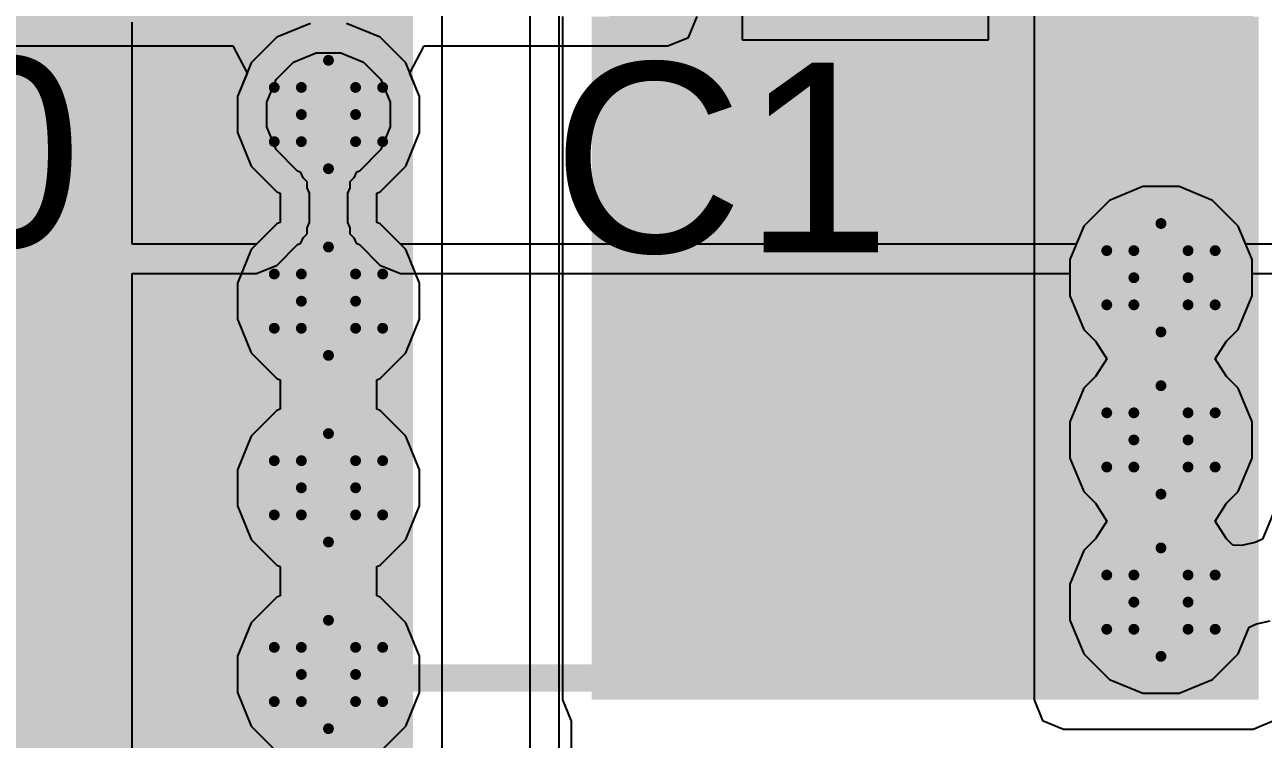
# Model space of a CAD drawing. Header units: inches. Extents: x -0.2 to 15.8, y 0 to 3.5.
# Drawn here: x 0.3624 to 0.5909, y 1.4667 to 1.5985 of the extents above; entities that cross this region are included whole.
import ezdxf

# ---------------------------------------------------------------- set-up
doc = ezdxf.new("R2010")
doc.units = ezdxf.units.IN
doc.header["$MEASUREMENT"] = 0
for name, color, linetype in [('Bottom Layer', 5, 'Continuous'), ('Bottom Overlay', 54, 'Continuous'), ('Bottom Paste', 16, 'Continuous'), ('Bottom Solder', 6, 'Continuous'), ('Drill Drawing', 1, 'Continuous'), ('Signal_1', 16, 'Continuous'), ('Signal_2', 76, 'Continuous'), ('Top Layer', 1, 'Continuous'), ('Top Overlay', 2, 'Continuous'), ('Top Paste', 8, 'Continuous'), ('Top Solder', 216, 'Continuous'), ('Via Holes', 16, 'Continuous')]:
    doc.layers.add(name, color=color, linetype=linetype)
doc.styles.add('Arial', font='', dxfattribs={"height": 0.2})
doc.styles.get('Arial').set_extended_font_data('Arial')

msp = doc.modelspace()

# ---------------------------------------------------------------- hatches: boundary and pattern name
at = {"layer": 'Bottom Layer'}
for points in [[(0.283, 1.328), (0.434, 1.328), (0.434, 1.606), (0.283, 1.606)], [(0.467, 1.474), (0.59, 1.474), (0.59, 1.6), (0.467, 1.6)], [(0.29307, 1.50376), (0.29307, 1.59824), (0.40331, 1.59824), (0.40331, 1.50376)], [(0.47417, 1.50376), (0.47417, 1.59824), (0.58441, 1.59824), (0.58441, 1.50376)]]:
    msp.add_hatch(color=5, dxfattribs=at).paths.add_polyline_path(points)
h = msp.add_hatch(color=5, dxfattribs=at)
edge = h.paths.add_edge_path()
edge.add_arc((0.41842, 1.58194), 0.01181, 0, 360)
h = msp.add_hatch(color=5, dxfattribs=at)
edge = h.paths.add_edge_path()
edge.add_arc((0.572, 1.55184), 0.01181, 0, 360)
h = msp.add_hatch(color=5, dxfattribs=at)
edge = h.paths.add_edge_path()
edge.add_arc((0.41842, 1.54751), 0.01181, 0, 360)
h = msp.add_hatch(color=5, dxfattribs=at)
edge = h.paths.add_edge_path()
edge.add_arc((0.572, 1.52192), 0.01181, 0, 360)
h = msp.add_hatch(color=5, dxfattribs=at)
edge = h.paths.add_edge_path()
edge.add_arc((0.41842, 1.51309), 0.01181, 0, 360)
h = msp.add_hatch(color=5, dxfattribs=at)
edge = h.paths.add_edge_path()
edge.add_arc((0.572, 1.492), 0.01181, 0, 360)
h = msp.add_hatch(color=5, dxfattribs=at)
edge = h.paths.add_edge_path()
edge.add_arc((0.41842, 1.47866), 0.01181, 0, 360)
at = {"layer": 'Bottom Paste'}
for points in [[(0.29307, 1.50376), (0.29307, 1.59824), (0.40331, 1.59824), (0.40331, 1.50376)], [(0.47417, 1.50376), (0.47417, 1.59824), (0.58441, 1.59824), (0.58441, 1.50376)]]:
    msp.add_hatch(color=16, dxfattribs=at).paths.add_polyline_path(points)
at = {"layer": 'Bottom Solder'}
for points in [[(0.28907, 1.49976), (0.28907, 1.60224), (0.40731, 1.60224), (0.40731, 1.49976)], [(0.47017, 1.49976), (0.47017, 1.60224), (0.58841, 1.60224), (0.58841, 1.49976)]]:
    msp.add_hatch(color=6, dxfattribs=at).paths.add_polyline_path(points)
at = {"layer": 'Signal_1'}
h = msp.add_hatch(color=16, dxfattribs=at)
edge = h.paths.add_edge_path()
edge.add_arc((0.41842, 1.58194), 0.01181, 0, 360)
h = msp.add_hatch(color=16, dxfattribs=at)
edge = h.paths.add_edge_path()
edge.add_arc((0.572, 1.55184), 0.01181, 0, 360)
h = msp.add_hatch(color=16, dxfattribs=at)
edge = h.paths.add_edge_path()
edge.add_arc((0.41842, 1.54751), 0.01181, 0, 360)
h = msp.add_hatch(color=16, dxfattribs=at)
edge = h.paths.add_edge_path()
edge.add_arc((0.572, 1.52192), 0.01181, 0, 360)
h = msp.add_hatch(color=16, dxfattribs=at)
edge = h.paths.add_edge_path()
edge.add_arc((0.41842, 1.51309), 0.01181, 0, 360)
h = msp.add_hatch(color=16, dxfattribs=at)
edge = h.paths.add_edge_path()
edge.add_arc((0.572, 1.492), 0.01181, 0, 360)
h = msp.add_hatch(color=16, dxfattribs=at)
edge = h.paths.add_edge_path()
edge.add_arc((0.41842, 1.47866), 0.01181, 0, 360)
at = {"layer": 'Signal_2'}
h = msp.add_hatch(color=76, dxfattribs=at)
edge = h.paths.add_edge_path()
edge.add_arc((0.41842, 1.58194), 0.01181, 0, 360)
h = msp.add_hatch(color=76, dxfattribs=at)
edge = h.paths.add_edge_path()
edge.add_arc((0.572, 1.55184), 0.01181, 0, 360)
h = msp.add_hatch(color=76, dxfattribs=at)
edge = h.paths.add_edge_path()
edge.add_arc((0.41842, 1.54751), 0.01181, 0, 360)
h = msp.add_hatch(color=76, dxfattribs=at)
edge = h.paths.add_edge_path()
edge.add_arc((0.572, 1.52192), 0.01181, 0, 360)
h = msp.add_hatch(color=76, dxfattribs=at)
edge = h.paths.add_edge_path()
edge.add_arc((0.41842, 1.51309), 0.01181, 0, 360)
h = msp.add_hatch(color=76, dxfattribs=at)
edge = h.paths.add_edge_path()
edge.add_arc((0.572, 1.492), 0.01181, 0, 360)
h = msp.add_hatch(color=76, dxfattribs=at)
edge = h.paths.add_edge_path()
edge.add_arc((0.41842, 1.47866), 0.01181, 0, 360)
at = {"layer": 'Top Layer'}
for points in [[(0.554, 1.474), (0.589, 1.474), (0.589, 1.687), (0.554, 1.687)], [(0.5275, 1.56058), (0.5275, 1.58558), (0.5455, 1.58558), (0.5455, 1.56058)], [(0.5645, 1.56058), (0.5645, 1.58558), (0.5825, 1.58558), (0.5825, 1.56058)]]:
    msp.add_hatch(color=1, dxfattribs=at).paths.add_polyline_path(points)
h = msp.add_hatch(color=1, dxfattribs=at)
edge = h.paths.add_edge_path()
edge.add_arc((0.41842, 1.58194), 0.01181, 0, 360)
h = msp.add_hatch(color=1, dxfattribs=at)
edge = h.paths.add_edge_path()
edge.add_arc((0.572, 1.55184), 0.01181, 0, 360)
h = msp.add_hatch(color=1, dxfattribs=at)
edge = h.paths.add_edge_path()
edge.add_arc((0.41842, 1.54751), 0.01181, 0, 360)
h = msp.add_hatch(color=1, dxfattribs=at)
edge = h.paths.add_edge_path()
edge.add_arc((0.572, 1.52192), 0.01181, 0, 360)
h = msp.add_hatch(color=1, dxfattribs=at)
edge = h.paths.add_edge_path()
edge.add_arc((0.41842, 1.51309), 0.01181, 0, 360)
h = msp.add_hatch(color=1, dxfattribs=at)
edge = h.paths.add_edge_path()
edge.add_arc((0.572, 1.492), 0.01181, 0, 360)
h = msp.add_hatch(color=1, dxfattribs=at)
edge = h.paths.add_edge_path()
edge.add_arc((0.41842, 1.47866), 0.01181, 0, 360)
at = {"layer": 'Top Paste'}
for points in [[(0.5275, 1.56058), (0.5275, 1.58558), (0.5455, 1.58558), (0.5455, 1.56058)], [(0.5645, 1.56058), (0.5645, 1.58558), (0.5825, 1.58558), (0.5825, 1.56058)]]:
    msp.add_hatch(color=8, dxfattribs=at).paths.add_polyline_path(points)
at = {"layer": 'Top Solder'}
for points in [[(0.52514, 1.55822), (0.52514, 1.58794), (0.54786, 1.58794), (0.54786, 1.55822)], [(0.56214, 1.55822), (0.56214, 1.58794), (0.58486, 1.58794), (0.58486, 1.55822)]]:
    msp.add_hatch(color=216, dxfattribs=at).paths.add_polyline_path(points)
at = {"layer": 'Via Holes'}
h = msp.add_hatch(color=7, dxfattribs=at)
edge = h.paths.add_edge_path()
edge.add_arc((0.41842, 1.58194), 0.00591, 0, 360)
h = msp.add_hatch(color=7, dxfattribs=at)
edge = h.paths.add_edge_path()
edge.add_arc((0.572, 1.55184), 0.00591, 0, 360)
h = msp.add_hatch(color=7, dxfattribs=at)
edge = h.paths.add_edge_path()
edge.add_arc((0.41842, 1.54751), 0.00591, 0, 360)
h = msp.add_hatch(color=7, dxfattribs=at)
edge = h.paths.add_edge_path()
edge.add_arc((0.572, 1.52192), 0.00591, 0, 360)
h = msp.add_hatch(color=7, dxfattribs=at)
edge = h.paths.add_edge_path()
edge.add_arc((0.41842, 1.51309), 0.00591, 0, 360)
h = msp.add_hatch(color=7, dxfattribs=at)
edge = h.paths.add_edge_path()
edge.add_arc((0.572, 1.492), 0.00591, 0, 360)
h = msp.add_hatch(color=7, dxfattribs=at)
edge = h.paths.add_edge_path()
edge.add_arc((0.41842, 1.47866), 0.00591, 0, 360)

# ---------------------------------------------------------------- linework, layer by layer
at = {"layer": 'Bottom Layer'}
for p, q in [((0.43941, 1.328), (0.43941, 1.606)), ((0.46159, 1.6), (0.46159, 1.474)), ((0.46159, 1.474), (0.46315, 1.47023)), ((0.46315, 1.47023), (0.46317, 1.47017)), ((0.46317, 1.47017), (0.46317, 1.46483))]:
    msp.add_line(p, q, dxfattribs=at)
at = {"layer": 'Bottom Overlay'}
for points in [[(0.52574, 1.478, 0.005, 0.005, 0), (0.52574, 1.496, 0.005, 0.005, 0)], [(0.33674, 1.478, 0.005, 0.005, 0), (0.52574, 1.478, 0.005, 0.005, 0)]]:
    msp.add_lwpolyline(points, format="xyseb", dxfattribs=at)
for points in [[(0.52449, 1.496, 0.0025, 0.0025, 1), (0.52699, 1.496, 0.0025, 0.0025, 1)], [(0.52449, 1.478, 0.0025, 0.0025, 1), (0.52699, 1.478, 0.0025, 0.0025, 1)], [(0.52449, 1.478, 0.0025, 0.0025, 1), (0.52699, 1.478, 0.0025, 0.0025, 1)]]:
    msp.add_lwpolyline(points, format="xyseb", close=True, dxfattribs=at)
at = {"layer": 'Drill Drawing'}
for points in [[(0.41342, 1.58694, 0.002, 0.002, 0), (0.41842, 1.59194, 0.002, 0.002, 0)], [(0.41842, 1.59194, 0.002, 0.002, 0), (0.42342, 1.58694, 0.002, 0.002, 0)], [(0.40842, 1.58694, 0.002, 0.002, 0), (0.41342, 1.58194, 0.002, 0.002, 0)], [(0.40842, 1.58694, 0.002, 0.002, 0), (0.41342, 1.58694, 0.002, 0.002, 0)], [(0.42342, 1.58694, 0.002, 0.002, 0), (0.42842, 1.58694, 0.002, 0.002, 0)], [(0.42342, 1.58194, 0.002, 0.002, 0), (0.42842, 1.58694, 0.002, 0.002, 0)], [(0.40842, 1.57694, 0.002, 0.002, 0), (0.41342, 1.58194, 0.002, 0.002, 0)], [(0.42342, 1.58194, 0.002, 0.002, 0), (0.42842, 1.57694, 0.002, 0.002, 0)], [(0.40842, 1.57694, 0.002, 0.002, 0), (0.41342, 1.57694, 0.002, 0.002, 0)], [(0.41342, 1.57694, 0.002, 0.002, 0), (0.41842, 1.57194, 0.002, 0.002, 0)], [(0.41842, 1.57194, 0.002, 0.002, 0), (0.42342, 1.57694, 0.002, 0.002, 0)], [(0.42342, 1.57694, 0.002, 0.002, 0), (0.42842, 1.57694, 0.002, 0.002, 0)], [(0.567, 1.55684, 0.002, 0.002, 0), (0.572, 1.56184, 0.002, 0.002, 0)], [(0.572, 1.56184, 0.002, 0.002, 0), (0.577, 1.55684, 0.002, 0.002, 0)], [(0.41342, 1.55252, 0.002, 0.002, 0), (0.41842, 1.55751, 0.002, 0.002, 0)], [(0.41842, 1.55751, 0.002, 0.002, 0), (0.42342, 1.55252, 0.002, 0.002, 0)], [(0.562, 1.55684, 0.002, 0.002, 0), (0.567, 1.55184, 0.002, 0.002, 0)], [(0.562, 1.55684, 0.002, 0.002, 0), (0.567, 1.55684, 0.002, 0.002, 0)], [(0.577, 1.55684, 0.002, 0.002, 0), (0.582, 1.55684, 0.002, 0.002, 0)], [(0.577, 1.55184, 0.002, 0.002, 0), (0.582, 1.55684, 0.002, 0.002, 0)], [(0.40842, 1.55252, 0.002, 0.002, 0), (0.41342, 1.54751, 0.002, 0.002, 0)], [(0.40842, 1.55252, 0.002, 0.002, 0), (0.41342, 1.55252, 0.002, 0.002, 0)], [(0.42342, 1.55252, 0.002, 0.002, 0), (0.42842, 1.55252, 0.002, 0.002, 0)], [(0.42342, 1.54751, 0.002, 0.002, 0), (0.42842, 1.55252, 0.002, 0.002, 0)], [(0.562, 1.54684, 0.002, 0.002, 0), (0.567, 1.55184, 0.002, 0.002, 0)], [(0.577, 1.55184, 0.002, 0.002, 0), (0.582, 1.54684, 0.002, 0.002, 0)], [(0.40842, 1.54252, 0.002, 0.002, 0), (0.41342, 1.54751, 0.002, 0.002, 0)], [(0.42342, 1.54751, 0.002, 0.002, 0), (0.42842, 1.54252, 0.002, 0.002, 0)], [(0.562, 1.54684, 0.002, 0.002, 0), (0.567, 1.54684, 0.002, 0.002, 0)], [(0.567, 1.54684, 0.002, 0.002, 0), (0.572, 1.54184, 0.002, 0.002, 0)], [(0.572, 1.54184, 0.002, 0.002, 0), (0.577, 1.54684, 0.002, 0.002, 0)], [(0.577, 1.54684, 0.002, 0.002, 0), (0.582, 1.54684, 0.002, 0.002, 0)], [(0.40842, 1.54252, 0.002, 0.002, 0), (0.41342, 1.54252, 0.002, 0.002, 0)], [(0.41342, 1.54252, 0.002, 0.002, 0), (0.41842, 1.53751, 0.002, 0.002, 0)], [(0.41842, 1.53751, 0.002, 0.002, 0), (0.42342, 1.54252, 0.002, 0.002, 0)], [(0.42342, 1.54252, 0.002, 0.002, 0), (0.42842, 1.54252, 0.002, 0.002, 0)], [(0.567, 1.52692, 0.002, 0.002, 0), (0.572, 1.53192, 0.002, 0.002, 0)], [(0.572, 1.53192, 0.002, 0.002, 0), (0.577, 1.52692, 0.002, 0.002, 0)], [(0.562, 1.52692, 0.002, 0.002, 0), (0.567, 1.52192, 0.002, 0.002, 0)], [(0.562, 1.52692, 0.002, 0.002, 0), (0.567, 1.52692, 0.002, 0.002, 0)], [(0.577, 1.52692, 0.002, 0.002, 0), (0.582, 1.52692, 0.002, 0.002, 0)], [(0.577, 1.52192, 0.002, 0.002, 0), (0.582, 1.52692, 0.002, 0.002, 0)], [(0.41342, 1.51809, 0.002, 0.002, 0), (0.41842, 1.52309, 0.002, 0.002, 0)], [(0.41842, 1.52309, 0.002, 0.002, 0), (0.42342, 1.51809, 0.002, 0.002, 0)], [(0.562, 1.51692, 0.002, 0.002, 0), (0.567, 1.52192, 0.002, 0.002, 0)], [(0.577, 1.52192, 0.002, 0.002, 0), (0.582, 1.51692, 0.002, 0.002, 0)], [(0.40842, 1.51809, 0.002, 0.002, 0), (0.41342, 1.51309, 0.002, 0.002, 0)], [(0.40842, 1.51809, 0.002, 0.002, 0), (0.41342, 1.51809, 0.002, 0.002, 0)], [(0.42342, 1.51809, 0.002, 0.002, 0), (0.42842, 1.51809, 0.002, 0.002, 0)], [(0.42342, 1.51309, 0.002, 0.002, 0), (0.42842, 1.51809, 0.002, 0.002, 0)], [(0.562, 1.51692, 0.002, 0.002, 0), (0.567, 1.51692, 0.002, 0.002, 0)], [(0.567, 1.51692, 0.002, 0.002, 0), (0.572, 1.51192, 0.002, 0.002, 0)], [(0.572, 1.51192, 0.002, 0.002, 0), (0.577, 1.51692, 0.002, 0.002, 0)], [(0.577, 1.51692, 0.002, 0.002, 0), (0.582, 1.51692, 0.002, 0.002, 0)], [(0.40842, 1.50809, 0.002, 0.002, 0), (0.41342, 1.51309, 0.002, 0.002, 0)], [(0.42342, 1.51309, 0.002, 0.002, 0), (0.42842, 1.50809, 0.002, 0.002, 0)], [(0.40842, 1.50809, 0.002, 0.002, 0), (0.41342, 1.50809, 0.002, 0.002, 0)], [(0.41342, 1.50809, 0.002, 0.002, 0), (0.41842, 1.50309, 0.002, 0.002, 0)], [(0.41842, 1.50309, 0.002, 0.002, 0), (0.42342, 1.50809, 0.002, 0.002, 0)], [(0.42342, 1.50809, 0.002, 0.002, 0), (0.42842, 1.50809, 0.002, 0.002, 0)], [(0.567, 1.497, 0.002, 0.002, 0), (0.572, 1.502, 0.002, 0.002, 0)], [(0.572, 1.502, 0.002, 0.002, 0), (0.577, 1.497, 0.002, 0.002, 0)], [(0.562, 1.497, 0.002, 0.002, 0), (0.567, 1.492, 0.002, 0.002, 0)], [(0.562, 1.497, 0.002, 0.002, 0), (0.567, 1.497, 0.002, 0.002, 0)], [(0.577, 1.497, 0.002, 0.002, 0), (0.582, 1.497, 0.002, 0.002, 0)], [(0.577, 1.492, 0.002, 0.002, 0), (0.582, 1.497, 0.002, 0.002, 0)], [(0.562, 1.487, 0.002, 0.002, 0), (0.567, 1.492, 0.002, 0.002, 0)], [(0.577, 1.492, 0.002, 0.002, 0), (0.582, 1.487, 0.002, 0.002, 0)], [(0.41342, 1.48366, 0.002, 0.002, 0), (0.41842, 1.48866, 0.002, 0.002, 0)], [(0.41842, 1.48866, 0.002, 0.002, 0), (0.42342, 1.48366, 0.002, 0.002, 0)], [(0.562, 1.487, 0.002, 0.002, 0), (0.567, 1.487, 0.002, 0.002, 0)], [(0.567, 1.487, 0.002, 0.002, 0), (0.572, 1.482, 0.002, 0.002, 0)], [(0.572, 1.482, 0.002, 0.002, 0), (0.577, 1.487, 0.002, 0.002, 0)], [(0.577, 1.487, 0.002, 0.002, 0), (0.582, 1.487, 0.002, 0.002, 0)], [(0.40842, 1.48366, 0.002, 0.002, 0), (0.41342, 1.47866, 0.002, 0.002, 0)], [(0.40842, 1.48366, 0.002, 0.002, 0), (0.41342, 1.48366, 0.002, 0.002, 0)], [(0.42342, 1.48366, 0.002, 0.002, 0), (0.42842, 1.48366, 0.002, 0.002, 0)], [(0.42342, 1.47866, 0.002, 0.002, 0), (0.42842, 1.48366, 0.002, 0.002, 0)], [(0.40842, 1.47366, 0.002, 0.002, 0), (0.41342, 1.47866, 0.002, 0.002, 0)], [(0.42342, 1.47866, 0.002, 0.002, 0), (0.42842, 1.47366, 0.002, 0.002, 0)], [(0.40842, 1.47366, 0.002, 0.002, 0), (0.41342, 1.47366, 0.002, 0.002, 0)], [(0.41342, 1.47366, 0.002, 0.002, 0), (0.41842, 1.46866, 0.002, 0.002, 0)], [(0.41842, 1.46866, 0.002, 0.002, 0), (0.42342, 1.47366, 0.002, 0.002, 0)], [(0.42342, 1.47366, 0.002, 0.002, 0), (0.42842, 1.47366, 0.002, 0.002, 0)]]:
    msp.add_lwpolyline(points, format="xyseb", dxfattribs=at)
for points in [[(0.41792, 1.59194, 0.001, 0.001, 1), (0.41892, 1.59194, 0.001, 0.001, 1)], [(0.41792, 1.59194, 0.001, 0.001, 1), (0.41892, 1.59194, 0.001, 0.001, 1)], [(0.40792, 1.58694, 0.001, 0.001, 1), (0.40892, 1.58694, 0.001, 0.001, 1)], [(0.40792, 1.58694, 0.001, 0.001, 1), (0.40892, 1.58694, 0.001, 0.001, 1)], [(0.41292, 1.58694, 0.001, 0.001, 1), (0.41392, 1.58694, 0.001, 0.001, 1)], [(0.41292, 1.58694, 0.001, 0.001, 1), (0.41392, 1.58694, 0.001, 0.001, 1)], [(0.42292, 1.58694, 0.001, 0.001, 1), (0.42392, 1.58694, 0.001, 0.001, 1)], [(0.42292, 1.58694, 0.001, 0.001, 1), (0.42392, 1.58694, 0.001, 0.001, 1)], [(0.42792, 1.58694, 0.001, 0.001, 1), (0.42892, 1.58694, 0.001, 0.001, 1)], [(0.42792, 1.58694, 0.001, 0.001, 1), (0.42892, 1.58694, 0.001, 0.001, 1)], [(0.41292, 1.58194, 0.001, 0.001, 1), (0.41392, 1.58194, 0.001, 0.001, 1)], [(0.41292, 1.58194, 0.001, 0.001, 1), (0.41392, 1.58194, 0.001, 0.001, 1)], [(0.42292, 1.58194, 0.001, 0.001, 1), (0.42392, 1.58194, 0.001, 0.001, 1)], [(0.42292, 1.58194, 0.001, 0.001, 1), (0.42392, 1.58194, 0.001, 0.001, 1)], [(0.40792, 1.57694, 0.001, 0.001, 1), (0.40892, 1.57694, 0.001, 0.001, 1)], [(0.40792, 1.57694, 0.001, 0.001, 1), (0.40892, 1.57694, 0.001, 0.001, 1)], [(0.41292, 1.57694, 0.001, 0.001, 1), (0.41392, 1.57694, 0.001, 0.001, 1)], [(0.41292, 1.57694, 0.001, 0.001, 1), (0.41392, 1.57694, 0.001, 0.001, 1)], [(0.42292, 1.57694, 0.001, 0.001, 1), (0.42392, 1.57694, 0.001, 0.001, 1)], [(0.42292, 1.57694, 0.001, 0.001, 1), (0.42392, 1.57694, 0.001, 0.001, 1)], [(0.42792, 1.57694, 0.001, 0.001, 1), (0.42892, 1.57694, 0.001, 0.001, 1)], [(0.42792, 1.57694, 0.001, 0.001, 1), (0.42892, 1.57694, 0.001, 0.001, 1)], [(0.41792, 1.57194, 0.001, 0.001, 1), (0.41892, 1.57194, 0.001, 0.001, 1)], [(0.41792, 1.57194, 0.001, 0.001, 1), (0.41892, 1.57194, 0.001, 0.001, 1)], [(0.5715, 1.56184, 0.001, 0.001, 1), (0.5725, 1.56184, 0.001, 0.001, 1)], [(0.5715, 1.56184, 0.001, 0.001, 1), (0.5725, 1.56184, 0.001, 0.001, 1)], [(0.41792, 1.55751, 0.001, 0.001, 1), (0.41892, 1.55751, 0.001, 0.001, 1)], [(0.41792, 1.55751, 0.001, 0.001, 1), (0.41892, 1.55751, 0.001, 0.001, 1)], [(0.5615, 1.55684, 0.001, 0.001, 1), (0.5625, 1.55684, 0.001, 0.001, 1)], [(0.5615, 1.55684, 0.001, 0.001, 1), (0.5625, 1.55684, 0.001, 0.001, 1)], [(0.5665, 1.55684, 0.001, 0.001, 1), (0.5675, 1.55684, 0.001, 0.001, 1)], [(0.5665, 1.55684, 0.001, 0.001, 1), (0.5675, 1.55684, 0.001, 0.001, 1)], [(0.5765, 1.55684, 0.001, 0.001, 1), (0.5775, 1.55684, 0.001, 0.001, 1)], [(0.5765, 1.55684, 0.001, 0.001, 1), (0.5775, 1.55684, 0.001, 0.001, 1)], [(0.5815, 1.55684, 0.001, 0.001, 1), (0.5825, 1.55684, 0.001, 0.001, 1)], [(0.5815, 1.55684, 0.001, 0.001, 1), (0.5825, 1.55684, 0.001, 0.001, 1)], [(0.40792, 1.55252, 0.001, 0.001, 1), (0.40892, 1.55252, 0.001, 0.001, 1)], [(0.40792, 1.55252, 0.001, 0.001, 1), (0.40892, 1.55252, 0.001, 0.001, 1)], [(0.41292, 1.55252, 0.001, 0.001, 1), (0.41392, 1.55252, 0.001, 0.001, 1)], [(0.41292, 1.55252, 0.001, 0.001, 1), (0.41392, 1.55252, 0.001, 0.001, 1)], [(0.42292, 1.55252, 0.001, 0.001, 1), (0.42392, 1.55252, 0.001, 0.001, 1)], [(0.42292, 1.55252, 0.001, 0.001, 1), (0.42392, 1.55252, 0.001, 0.001, 1)], [(0.42792, 1.55252, 0.001, 0.001, 1), (0.42892, 1.55252, 0.001, 0.001, 1)], [(0.42792, 1.55252, 0.001, 0.001, 1), (0.42892, 1.55252, 0.001, 0.001, 1)], [(0.5665, 1.55184, 0.001, 0.001, 1), (0.5675, 1.55184, 0.001, 0.001, 1)], [(0.5665, 1.55184, 0.001, 0.001, 1), (0.5675, 1.55184, 0.001, 0.001, 1)], [(0.5765, 1.55184, 0.001, 0.001, 1), (0.5775, 1.55184, 0.001, 0.001, 1)], [(0.5765, 1.55184, 0.001, 0.001, 1), (0.5775, 1.55184, 0.001, 0.001, 1)], [(0.41292, 1.54751, 0.001, 0.001, 1), (0.41392, 1.54751, 0.001, 0.001, 1)], [(0.41292, 1.54751, 0.001, 0.001, 1), (0.41392, 1.54751, 0.001, 0.001, 1)], [(0.42292, 1.54751, 0.001, 0.001, 1), (0.42392, 1.54751, 0.001, 0.001, 1)], [(0.42292, 1.54751, 0.001, 0.001, 1), (0.42392, 1.54751, 0.001, 0.001, 1)], [(0.5615, 1.54684, 0.001, 0.001, 1), (0.5625, 1.54684, 0.001, 0.001, 1)], [(0.5615, 1.54684, 0.001, 0.001, 1), (0.5625, 1.54684, 0.001, 0.001, 1)], [(0.5665, 1.54684, 0.001, 0.001, 1), (0.5675, 1.54684, 0.001, 0.001, 1)], [(0.5665, 1.54684, 0.001, 0.001, 1), (0.5675, 1.54684, 0.001, 0.001, 1)], [(0.5765, 1.54684, 0.001, 0.001, 1), (0.5775, 1.54684, 0.001, 0.001, 1)], [(0.5765, 1.54684, 0.001, 0.001, 1), (0.5775, 1.54684, 0.001, 0.001, 1)], [(0.5815, 1.54684, 0.001, 0.001, 1), (0.5825, 1.54684, 0.001, 0.001, 1)], [(0.5815, 1.54684, 0.001, 0.001, 1), (0.5825, 1.54684, 0.001, 0.001, 1)], [(0.40792, 1.54252, 0.001, 0.001, 1), (0.40892, 1.54252, 0.001, 0.001, 1)], [(0.40792, 1.54252, 0.001, 0.001, 1), (0.40892, 1.54252, 0.001, 0.001, 1)], [(0.41292, 1.54252, 0.001, 0.001, 1), (0.41392, 1.54252, 0.001, 0.001, 1)], [(0.41292, 1.54252, 0.001, 0.001, 1), (0.41392, 1.54252, 0.001, 0.001, 1)], [(0.42292, 1.54252, 0.001, 0.001, 1), (0.42392, 1.54252, 0.001, 0.001, 1)], [(0.42292, 1.54252, 0.001, 0.001, 1), (0.42392, 1.54252, 0.001, 0.001, 1)], [(0.42792, 1.54252, 0.001, 0.001, 1), (0.42892, 1.54252, 0.001, 0.001, 1)], [(0.42792, 1.54252, 0.001, 0.001, 1), (0.42892, 1.54252, 0.001, 0.001, 1)], [(0.5715, 1.54184, 0.001, 0.001, 1), (0.5725, 1.54184, 0.001, 0.001, 1)], [(0.5715, 1.54184, 0.001, 0.001, 1), (0.5725, 1.54184, 0.001, 0.001, 1)], [(0.41792, 1.53751, 0.001, 0.001, 1), (0.41892, 1.53751, 0.001, 0.001, 1)], [(0.41792, 1.53751, 0.001, 0.001, 1), (0.41892, 1.53751, 0.001, 0.001, 1)], [(0.5715, 1.53192, 0.001, 0.001, 1), (0.5725, 1.53192, 0.001, 0.001, 1)], [(0.5715, 1.53192, 0.001, 0.001, 1), (0.5725, 1.53192, 0.001, 0.001, 1)], [(0.5615, 1.52692, 0.001, 0.001, 1), (0.5625, 1.52692, 0.001, 0.001, 1)], [(0.5615, 1.52692, 0.001, 0.001, 1), (0.5625, 1.52692, 0.001, 0.001, 1)], [(0.5665, 1.52692, 0.001, 0.001, 1), (0.5675, 1.52692, 0.001, 0.001, 1)], [(0.5665, 1.52692, 0.001, 0.001, 1), (0.5675, 1.52692, 0.001, 0.001, 1)], [(0.5765, 1.52692, 0.001, 0.001, 1), (0.5775, 1.52692, 0.001, 0.001, 1)], [(0.5765, 1.52692, 0.001, 0.001, 1), (0.5775, 1.52692, 0.001, 0.001, 1)], [(0.5815, 1.52692, 0.001, 0.001, 1), (0.5825, 1.52692, 0.001, 0.001, 1)], [(0.5815, 1.52692, 0.001, 0.001, 1), (0.5825, 1.52692, 0.001, 0.001, 1)], [(0.41792, 1.52309, 0.001, 0.001, 1), (0.41892, 1.52309, 0.001, 0.001, 1)], [(0.41792, 1.52309, 0.001, 0.001, 1), (0.41892, 1.52309, 0.001, 0.001, 1)], [(0.5665, 1.52192, 0.001, 0.001, 1), (0.5675, 1.52192, 0.001, 0.001, 1)], [(0.5665, 1.52192, 0.001, 0.001, 1), (0.5675, 1.52192, 0.001, 0.001, 1)], [(0.5765, 1.52192, 0.001, 0.001, 1), (0.5775, 1.52192, 0.001, 0.001, 1)], [(0.5765, 1.52192, 0.001, 0.001, 1), (0.5775, 1.52192, 0.001, 0.001, 1)], [(0.40792, 1.51809, 0.001, 0.001, 1), (0.40892, 1.51809, 0.001, 0.001, 1)], [(0.40792, 1.51809, 0.001, 0.001, 1), (0.40892, 1.51809, 0.001, 0.001, 1)], [(0.41292, 1.51809, 0.001, 0.001, 1), (0.41392, 1.51809, 0.001, 0.001, 1)], [(0.41292, 1.51809, 0.001, 0.001, 1), (0.41392, 1.51809, 0.001, 0.001, 1)], [(0.42292, 1.51809, 0.001, 0.001, 1), (0.42392, 1.51809, 0.001, 0.001, 1)], [(0.42292, 1.51809, 0.001, 0.001, 1), (0.42392, 1.51809, 0.001, 0.001, 1)], [(0.42792, 1.51809, 0.001, 0.001, 1), (0.42892, 1.51809, 0.001, 0.001, 1)], [(0.42792, 1.51809, 0.001, 0.001, 1), (0.42892, 1.51809, 0.001, 0.001, 1)], [(0.5615, 1.51692, 0.001, 0.001, 1), (0.5625, 1.51692, 0.001, 0.001, 1)], [(0.5615, 1.51692, 0.001, 0.001, 1), (0.5625, 1.51692, 0.001, 0.001, 1)], [(0.5665, 1.51692, 0.001, 0.001, 1), (0.5675, 1.51692, 0.001, 0.001, 1)], [(0.5665, 1.51692, 0.001, 0.001, 1), (0.5675, 1.51692, 0.001, 0.001, 1)], [(0.5765, 1.51692, 0.001, 0.001, 1), (0.5775, 1.51692, 0.001, 0.001, 1)], [(0.5765, 1.51692, 0.001, 0.001, 1), (0.5775, 1.51692, 0.001, 0.001, 1)], [(0.5815, 1.51692, 0.001, 0.001, 1), (0.5825, 1.51692, 0.001, 0.001, 1)], [(0.5815, 1.51692, 0.001, 0.001, 1), (0.5825, 1.51692, 0.001, 0.001, 1)], [(0.41292, 1.51309, 0.001, 0.001, 1), (0.41392, 1.51309, 0.001, 0.001, 1)], [(0.41292, 1.51309, 0.001, 0.001, 1), (0.41392, 1.51309, 0.001, 0.001, 1)], [(0.42292, 1.51309, 0.001, 0.001, 1), (0.42392, 1.51309, 0.001, 0.001, 1)], [(0.42292, 1.51309, 0.001, 0.001, 1), (0.42392, 1.51309, 0.001, 0.001, 1)], [(0.5715, 1.51192, 0.001, 0.001, 1), (0.5725, 1.51192, 0.001, 0.001, 1)], [(0.5715, 1.51192, 0.001, 0.001, 1), (0.5725, 1.51192, 0.001, 0.001, 1)], [(0.40792, 1.50809, 0.001, 0.001, 1), (0.40892, 1.50809, 0.001, 0.001, 1)], [(0.40792, 1.50809, 0.001, 0.001, 1), (0.40892, 1.50809, 0.001, 0.001, 1)], [(0.41292, 1.50809, 0.001, 0.001, 1), (0.41392, 1.50809, 0.001, 0.001, 1)], [(0.41292, 1.50809, 0.001, 0.001, 1), (0.41392, 1.50809, 0.001, 0.001, 1)], [(0.42292, 1.50809, 0.001, 0.001, 1), (0.42392, 1.50809, 0.001, 0.001, 1)], [(0.42292, 1.50809, 0.001, 0.001, 1), (0.42392, 1.50809, 0.001, 0.001, 1)], [(0.42792, 1.50809, 0.001, 0.001, 1), (0.42892, 1.50809, 0.001, 0.001, 1)], [(0.42792, 1.50809, 0.001, 0.001, 1), (0.42892, 1.50809, 0.001, 0.001, 1)], [(0.41792, 1.50309, 0.001, 0.001, 1), (0.41892, 1.50309, 0.001, 0.001, 1)], [(0.41792, 1.50309, 0.001, 0.001, 1), (0.41892, 1.50309, 0.001, 0.001, 1)], [(0.5715, 1.502, 0.001, 0.001, 1), (0.5725, 1.502, 0.001, 0.001, 1)], [(0.5715, 1.502, 0.001, 0.001, 1), (0.5725, 1.502, 0.001, 0.001, 1)], [(0.5615, 1.497, 0.001, 0.001, 1), (0.5625, 1.497, 0.001, 0.001, 1)], [(0.5615, 1.497, 0.001, 0.001, 1), (0.5625, 1.497, 0.001, 0.001, 1)], [(0.5665, 1.497, 0.001, 0.001, 1), (0.5675, 1.497, 0.001, 0.001, 1)], [(0.5665, 1.497, 0.001, 0.001, 1), (0.5675, 1.497, 0.001, 0.001, 1)], [(0.5765, 1.497, 0.001, 0.001, 1), (0.5775, 1.497, 0.001, 0.001, 1)], [(0.5765, 1.497, 0.001, 0.001, 1), (0.5775, 1.497, 0.001, 0.001, 1)], [(0.5815, 1.497, 0.001, 0.001, 1), (0.5825, 1.497, 0.001, 0.001, 1)], [(0.5815, 1.497, 0.001, 0.001, 1), (0.5825, 1.497, 0.001, 0.001, 1)], [(0.5665, 1.492, 0.001, 0.001, 1), (0.5675, 1.492, 0.001, 0.001, 1)], [(0.5665, 1.492, 0.001, 0.001, 1), (0.5675, 1.492, 0.001, 0.001, 1)], [(0.5765, 1.492, 0.001, 0.001, 1), (0.5775, 1.492, 0.001, 0.001, 1)], [(0.5765, 1.492, 0.001, 0.001, 1), (0.5775, 1.492, 0.001, 0.001, 1)], [(0.41792, 1.48866, 0.001, 0.001, 1), (0.41892, 1.48866, 0.001, 0.001, 1)], [(0.41792, 1.48866, 0.001, 0.001, 1), (0.41892, 1.48866, 0.001, 0.001, 1)], [(0.5615, 1.487, 0.001, 0.001, 1), (0.5625, 1.487, 0.001, 0.001, 1)], [(0.5615, 1.487, 0.001, 0.001, 1), (0.5625, 1.487, 0.001, 0.001, 1)], [(0.5665, 1.487, 0.001, 0.001, 1), (0.5675, 1.487, 0.001, 0.001, 1)], [(0.5665, 1.487, 0.001, 0.001, 1), (0.5675, 1.487, 0.001, 0.001, 1)], [(0.5765, 1.487, 0.001, 0.001, 1), (0.5775, 1.487, 0.001, 0.001, 1)], [(0.5765, 1.487, 0.001, 0.001, 1), (0.5775, 1.487, 0.001, 0.001, 1)], [(0.5815, 1.487, 0.001, 0.001, 1), (0.5825, 1.487, 0.001, 0.001, 1)], [(0.5815, 1.487, 0.001, 0.001, 1), (0.5825, 1.487, 0.001, 0.001, 1)], [(0.40792, 1.48366, 0.001, 0.001, 1), (0.40892, 1.48366, 0.001, 0.001, 1)], [(0.40792, 1.48366, 0.001, 0.001, 1), (0.40892, 1.48366, 0.001, 0.001, 1)], [(0.41292, 1.48366, 0.001, 0.001, 1), (0.41392, 1.48366, 0.001, 0.001, 1)], [(0.41292, 1.48366, 0.001, 0.001, 1), (0.41392, 1.48366, 0.001, 0.001, 1)], [(0.42292, 1.48366, 0.001, 0.001, 1), (0.42392, 1.48366, 0.001, 0.001, 1)], [(0.42292, 1.48366, 0.001, 0.001, 1), (0.42392, 1.48366, 0.001, 0.001, 1)], [(0.42792, 1.48366, 0.001, 0.001, 1), (0.42892, 1.48366, 0.001, 0.001, 1)], [(0.42792, 1.48366, 0.001, 0.001, 1), (0.42892, 1.48366, 0.001, 0.001, 1)], [(0.5715, 1.482, 0.001, 0.001, 1), (0.5725, 1.482, 0.001, 0.001, 1)], [(0.5715, 1.482, 0.001, 0.001, 1), (0.5725, 1.482, 0.001, 0.001, 1)], [(0.41292, 1.47866, 0.001, 0.001, 1), (0.41392, 1.47866, 0.001, 0.001, 1)], [(0.41292, 1.47866, 0.001, 0.001, 1), (0.41392, 1.47866, 0.001, 0.001, 1)], [(0.42292, 1.47866, 0.001, 0.001, 1), (0.42392, 1.47866, 0.001, 0.001, 1)], [(0.42292, 1.47866, 0.001, 0.001, 1), (0.42392, 1.47866, 0.001, 0.001, 1)], [(0.40792, 1.47366, 0.001, 0.001, 1), (0.40892, 1.47366, 0.001, 0.001, 1)], [(0.40792, 1.47366, 0.001, 0.001, 1), (0.40892, 1.47366, 0.001, 0.001, 1)], [(0.41292, 1.47366, 0.001, 0.001, 1), (0.41392, 1.47366, 0.001, 0.001, 1)], [(0.41292, 1.47366, 0.001, 0.001, 1), (0.41392, 1.47366, 0.001, 0.001, 1)], [(0.42292, 1.47366, 0.001, 0.001, 1), (0.42392, 1.47366, 0.001, 0.001, 1)], [(0.42292, 1.47366, 0.001, 0.001, 1), (0.42392, 1.47366, 0.001, 0.001, 1)], [(0.42792, 1.47366, 0.001, 0.001, 1), (0.42892, 1.47366, 0.001, 0.001, 1)], [(0.42792, 1.47366, 0.001, 0.001, 1), (0.42892, 1.47366, 0.001, 0.001, 1)], [(0.41792, 1.46866, 0.001, 0.001, 1), (0.41892, 1.46866, 0.001, 0.001, 1)], [(0.41792, 1.46866, 0.001, 0.001, 1), (0.41892, 1.46866, 0.001, 0.001, 1)]]:
    msp.add_lwpolyline(points, format="xyseb", close=True, dxfattribs=at)
at = {"layer": 'Signal_1'}
for p, q in [((0.38222, 1.558), (0.38222, 1.599)), ((0.41508, 1.59875), (0.4089, 1.59619)), ((0.42794, 1.59619), (0.42176, 1.59875)), ((0.4089, 1.59619), (0.40417, 1.59146)), ((0.43267, 1.59146), (0.42794, 1.59619)), ((0.41196, 1.5916), (0.41615, 1.59334)), ((0.41615, 1.59334), (0.42069, 1.59334)), ((0.42069, 1.59334), (0.42488, 1.5916)), ((0.40417, 1.59146), (0.40161, 1.58528)), ((0.40876, 1.5884), (0.41196, 1.5916)), ((0.42488, 1.5916), (0.42808, 1.5884)), ((0.43523, 1.58528), (0.43267, 1.59146)), ((0.40702, 1.58421), (0.40876, 1.5884)), ((0.42808, 1.5884), (0.42982, 1.58421)), ((0.40161, 1.58528), (0.40161, 1.5786)), ((0.40702, 1.57967), (0.40702, 1.58421)), ((0.42982, 1.58421), (0.42982, 1.57967)), ((0.43523, 1.5786), (0.43523, 1.58528)), ((0.40876, 1.57548), (0.40702, 1.57967)), ((0.42982, 1.57967), (0.42808, 1.57548)), ((0.40161, 1.5786), (0.40417, 1.57242)), ((0.43267, 1.57242), (0.43523, 1.5786)), ((0.41272, 1.57152), (0.40876, 1.57548)), ((0.42808, 1.57548), (0.42412, 1.57152)), ((0.40417, 1.57242), (0.4089, 1.56769)), ((0.42794, 1.56769), (0.43267, 1.57242)), ((0.41334, 1.57126), (0.41272, 1.57152)), ((0.41375, 1.57027), (0.41334, 1.57126)), ((0.41451, 1.5695), (0.41375, 1.57027)), ((0.42309, 1.57027), (0.42233, 1.5695)), ((0.4235, 1.57126), (0.42309, 1.57027)), ((0.42412, 1.57152), (0.4235, 1.57126)), ((0.4089, 1.56769), (0.40951, 1.56743)), ((0.40951, 1.56743), (0.40951, 1.56202)), ((0.41451, 1.56843), (0.41451, 1.5695)), ((0.41493, 1.56743), (0.41451, 1.56843)), ((0.41493, 1.56202), (0.41493, 1.56743)), ((0.42233, 1.56843), (0.42191, 1.56743)), ((0.42191, 1.56743), (0.42191, 1.56202)), ((0.42233, 1.5695), (0.42233, 1.56843)), ((0.42733, 1.56743), (0.42794, 1.56769)), ((0.42733, 1.56202), (0.42733, 1.56743)), ((0.56866, 1.56865), (0.56248, 1.56609)), ((0.57534, 1.56865), (0.56866, 1.56865)), ((0.58152, 1.56609), (0.57534, 1.56865)), ((0.56248, 1.56609), (0.55775, 1.56137)), ((0.58625, 1.56137), (0.58152, 1.56609)), ((0.4089, 1.56177), (0.40513, 1.558)), ((0.40951, 1.56202), (0.4089, 1.56177)), ((0.41451, 1.56103), (0.41493, 1.56202)), ((0.41451, 1.55995), (0.41451, 1.56103)), ((0.42191, 1.56202), (0.42233, 1.56103)), ((0.42233, 1.56103), (0.42233, 1.55995)), ((0.42794, 1.56177), (0.42733, 1.56202)), ((0.43171, 1.558), (0.42794, 1.56177)), ((0.55775, 1.56137), (0.55635, 1.558)), ((0.58765, 1.558), (0.58625, 1.56137)), ((0.41272, 1.55794), (0.41334, 1.5582)), ((0.41334, 1.5582), (0.41375, 1.55919)), ((0.41375, 1.55919), (0.41451, 1.55995)), ((0.42233, 1.55995), (0.42309, 1.55919)), ((0.42309, 1.55919), (0.4235, 1.5582)), ((0.4235, 1.5582), (0.42412, 1.55794)), ((0.40513, 1.558), (0.38222, 1.558)), ((0.40896, 1.55417), (0.41272, 1.55794)), ((0.42412, 1.55794), (0.42788, 1.55417)), ((0.55635, 1.558), (0.43171, 1.558)), ((0.82615, 1.558), (0.58765, 1.558)), ((0.40513, 1.55259), (0.40896, 1.55417)), ((0.42788, 1.55417), (0.43171, 1.55259)), ((0.38222, 1.24965), (0.38222, 1.55259)), ((0.38222, 1.55259), (0.40513, 1.55259)), ((0.40513, 1.55259), (0.40513, 1.55259)), ((0.43171, 1.55259), (0.43171, 1.55259)), ((0.43171, 1.55259), (0.55519, 1.55259)), ((0.55519, 1.55259), (0.55519, 1.5485)), ((0.58881, 1.5485), (0.58881, 1.55259)), ((0.58881, 1.55259), (0.82615, 1.55259)), ((0.55519, 1.5485), (0.55775, 1.54232)), ((0.58625, 1.54232), (0.58881, 1.5485)), ((0.55775, 1.54232), (0.55992, 1.54015)), ((0.58408, 1.54015), (0.58625, 1.54232)), ((0.55992, 1.54015), (0.56202, 1.53688)), ((0.58198, 1.53688), (0.58408, 1.54015)), ((0.56202, 1.53688), (0.55992, 1.53362)), ((0.58408, 1.53362), (0.58198, 1.53688)), ((0.55992, 1.53362), (0.55775, 1.53144)), ((0.58625, 1.53144), (0.58408, 1.53362)), ((0.55775, 1.53144), (0.55519, 1.52527)), ((0.58881, 1.52527), (0.58625, 1.53144)), ((0.55519, 1.52527), (0.55519, 1.51858)), ((0.58881, 1.51858), (0.58881, 1.52527)), ((0.55519, 1.51858), (0.55775, 1.5124)), ((0.58625, 1.5124), (0.58881, 1.51858)), ((0.55775, 1.5124), (0.55992, 1.51023)), ((0.55992, 1.51023), (0.56202, 1.50696)), ((0.58198, 1.50696), (0.58408, 1.51023)), ((0.58408, 1.51023), (0.58625, 1.5124)), ((0.59275, 1.50852), (0.59071, 1.5036)), ((0.56202, 1.50696), (0.55992, 1.50369)), ((0.58408, 1.50369), (0.58198, 1.50696)), ((0.55992, 1.50369), (0.55775, 1.50152)), ((0.58526, 1.50251), (0.58408, 1.50369)), ((0.59071, 1.5036), (0.58938, 1.50298)), ((0.55775, 1.50152), (0.55519, 1.49534)), ((0.58683, 1.50246), (0.58526, 1.50251)), ((0.58938, 1.50298), (0.58683, 1.50246)), ((0.55519, 1.49534), (0.55519, 1.48866)), ((0.55519, 1.48866), (0.55775, 1.48248)), ((0.58625, 1.48248), (0.58829, 1.4874)), ((0.58829, 1.4874), (0.58963, 1.48802)), ((0.58963, 1.48802), (0.59217, 1.48854)), ((0.55775, 1.48248), (0.56248, 1.47775)), ((0.58152, 1.47775), (0.58625, 1.48248)), ((0.56248, 1.47775), (0.56866, 1.47519)), ((0.57534, 1.47519), (0.58152, 1.47775)), ((0.56866, 1.47519), (0.57534, 1.47519))]:
    msp.add_line(p, q, dxfattribs=at)
for points in [[(0.256, 1.714, 0.012, 0.012, 0), (0.371, 1.599, 0.012, 0.012, 0)], [(0.371, 1.245, 0.012, 0.012, 0), (0.371, 1.599, 0.012, 0.012, 0)]]:
    msp.add_lwpolyline(points, format="xyseb", dxfattribs=at)
msp.add_lwpolyline([(0.368, 1.599, 0.006, 0.006, 1), (0.374, 1.599, 0.006, 0.006, 1)], format="xyseb", close=True, dxfattribs=at)
msp.add_lwpolyline([(0.368, 1.599, 0.006, 0.006, 1), (0.374, 1.599, 0.006, 0.006, 1)], format="xyseb", close=True, dxfattribs=at)
at = {"layer": 'Signal_2'}
for p, q in [((0.45559, 1.806), (0.45559, 1.427)), ((0.461, 1.427), (0.461, 1.806)), ((0.56866, 1.56865), (0.56248, 1.56609)), ((0.57534, 1.56865), (0.56866, 1.56865)), ((0.58152, 1.56609), (0.57534, 1.56865)), ((0.56248, 1.56609), (0.55775, 1.56137)), ((0.58625, 1.56137), (0.58152, 1.56609)), ((0.55775, 1.56137), (0.55519, 1.55519)), ((0.58881, 1.55519), (0.58625, 1.56137)), ((0.55519, 1.55519), (0.55519, 1.5485)), ((0.58881, 1.5485), (0.58881, 1.55519)), ((0.55519, 1.5485), (0.55775, 1.54232)), ((0.58625, 1.54232), (0.58881, 1.5485)), ((0.55775, 1.54232), (0.55992, 1.54015)), ((0.58408, 1.54015), (0.58625, 1.54232)), ((0.55992, 1.54015), (0.56202, 1.53688)), ((0.58198, 1.53688), (0.58408, 1.54015)), ((0.56202, 1.53688), (0.55992, 1.53362)), ((0.58408, 1.53362), (0.58198, 1.53688)), ((0.55992, 1.53362), (0.55775, 1.53144)), ((0.58625, 1.53144), (0.58408, 1.53362)), ((0.55775, 1.53144), (0.55519, 1.52527)), ((0.58881, 1.52527), (0.58625, 1.53144)), ((0.55519, 1.52527), (0.55519, 1.51858)), ((0.58881, 1.51858), (0.58881, 1.52527)), ((0.55519, 1.51858), (0.55775, 1.5124)), ((0.58625, 1.5124), (0.58881, 1.51858)), ((0.55775, 1.5124), (0.55992, 1.51023)), ((0.55992, 1.51023), (0.56202, 1.50696)), ((0.58198, 1.50696), (0.58408, 1.51023)), ((0.58408, 1.51023), (0.58625, 1.5124)), ((0.59275, 1.50852), (0.59071, 1.5036)), ((0.56202, 1.50696), (0.55992, 1.50369)), ((0.58408, 1.50369), (0.58198, 1.50696)), ((0.55992, 1.50369), (0.55775, 1.50152)), ((0.58526, 1.50251), (0.58408, 1.50369)), ((0.59071, 1.5036), (0.58938, 1.50298)), ((0.55775, 1.50152), (0.55519, 1.49534)), ((0.58683, 1.50246), (0.58526, 1.50251)), ((0.58938, 1.50298), (0.58683, 1.50246)), ((0.55519, 1.49534), (0.55519, 1.48866)), ((0.55519, 1.48866), (0.55775, 1.48248)), ((0.58625, 1.48248), (0.58829, 1.4874)), ((0.58829, 1.4874), (0.58963, 1.48802)), ((0.58963, 1.48802), (0.59217, 1.48854)), ((0.55775, 1.48248), (0.56248, 1.47775)), ((0.58152, 1.47775), (0.58625, 1.48248)), ((0.56248, 1.47775), (0.56866, 1.47519)), ((0.57534, 1.47519), (0.58152, 1.47775)), ((0.56866, 1.47519), (0.57534, 1.47519))]:
    msp.add_line(p, q, dxfattribs=at)
at = {"layer": 'Top Layer'}
for p, q in [((0.49475, 1.69237), (0.49475, 1.59575)), ((0.54019, 1.59575), (0.54019, 1.69237)), ((0.54859, 1.687), (0.54859, 1.474)), ((0.48483, 1.59617), (0.48641, 1.6)), ((0.481, 1.59459), (0.48483, 1.59617)), ((0.49475, 1.59575), (0.54019, 1.59575)), ((0.259, 1.59459), (0.40076, 1.59459)), ((0.40076, 1.59459), (0.40339, 1.58959)), ((0.43345, 1.58959), (0.43608, 1.59459)), ((0.43608, 1.59459), (0.481, 1.59459)), ((0.40339, 1.58959), (0.40161, 1.58528)), ((0.43523, 1.58528), (0.43345, 1.58959)), ((0.40161, 1.58528), (0.40161, 1.5786)), ((0.43523, 1.5786), (0.43523, 1.58528)), ((0.40161, 1.5786), (0.40417, 1.57242)), ((0.43267, 1.57242), (0.43523, 1.5786)), ((0.40417, 1.57242), (0.4089, 1.56769)), ((0.42794, 1.56769), (0.43267, 1.57242)), ((0.4089, 1.56769), (0.40951, 1.56743)), ((0.40951, 1.56743), (0.40951, 1.56202)), ((0.42733, 1.56743), (0.42794, 1.56769)), ((0.42733, 1.56202), (0.42733, 1.56743)), ((0.4089, 1.56177), (0.40417, 1.55704)), ((0.40951, 1.56202), (0.4089, 1.56177)), ((0.42794, 1.56177), (0.42733, 1.56202)), ((0.43267, 1.55704), (0.42794, 1.56177)), ((0.40417, 1.55704), (0.40161, 1.55086)), ((0.43523, 1.55086), (0.43267, 1.55704)), ((0.40161, 1.55086), (0.40161, 1.54417)), ((0.43523, 1.54417), (0.43523, 1.55086)), ((0.40161, 1.54417), (0.40417, 1.53799)), ((0.43267, 1.53799), (0.43523, 1.54417)), ((0.40417, 1.53799), (0.4089, 1.53326)), ((0.42794, 1.53326), (0.43267, 1.53799)), ((0.4089, 1.53326), (0.40951, 1.53301)), ((0.42733, 1.53301), (0.42794, 1.53326)), ((0.40951, 1.53301), (0.40951, 1.5276)), ((0.42733, 1.5276), (0.42733, 1.53301)), ((0.4089, 1.52734), (0.40417, 1.52261)), ((0.40951, 1.5276), (0.4089, 1.52734)), ((0.42794, 1.52734), (0.42733, 1.5276)), ((0.43267, 1.52261), (0.42794, 1.52734)), ((0.40417, 1.52261), (0.40161, 1.51643)), ((0.43523, 1.51643), (0.43267, 1.52261)), ((0.40161, 1.51643), (0.40161, 1.50975)), ((0.43523, 1.50975), (0.43523, 1.51643)), ((0.40161, 1.50975), (0.40417, 1.50357)), ((0.43267, 1.50357), (0.43523, 1.50975)), ((0.40417, 1.50357), (0.4089, 1.49884)), ((0.42794, 1.49884), (0.43267, 1.50357)), ((0.4089, 1.49884), (0.40951, 1.49858)), ((0.42733, 1.49858), (0.42794, 1.49884)), ((0.40951, 1.49858), (0.40951, 1.49317)), ((0.42733, 1.49317), (0.42733, 1.49858)), ((0.4089, 1.49291), (0.40417, 1.48819)), ((0.40951, 1.49317), (0.4089, 1.49291)), ((0.42794, 1.49291), (0.42733, 1.49317)), ((0.43267, 1.48819), (0.42794, 1.49291)), ((0.40417, 1.48819), (0.40161, 1.48201)), ((0.43523, 1.48201), (0.43267, 1.48819)), ((0.40161, 1.48201), (0.40161, 1.47532)), ((0.43523, 1.47532), (0.43523, 1.48201)), ((0.40161, 1.47532), (0.40417, 1.46914)), ((0.43267, 1.46914), (0.43523, 1.47532)), ((0.54859, 1.474), (0.55017, 1.47017)), ((0.40417, 1.46914), (0.4089, 1.46441)), ((0.42794, 1.46441), (0.43267, 1.46914)), ((0.55017, 1.47017), (0.554, 1.46859)), ((0.589, 1.46859), (0.59283, 1.47017)), ((0.554, 1.46859), (0.589, 1.46859))]:
    msp.add_line(p, q, dxfattribs=at)
for points in [[(0.5735, 1.56308, 0.01, 0.01, 0), (0.5735, 1.64403, 0.01, 0.01, 0)], [(0.5365, 1.5435, 0.02, 0.02, 0), (0.5365, 1.57308, 0.02, 0.02, 0)]]:
    msp.add_lwpolyline(points, format="xyseb", dxfattribs=at)
for points in [[(0.5315, 1.57308, 0.01, 0.01, 1), (0.5415, 1.57308, 0.01, 0.01, 1)], [(0.571, 1.56308, 0.005, 0.005, 1), (0.576, 1.56308, 0.005, 0.005, 1)], [(0.5315, 1.5435, 0.01, 0.01, 1), (0.5415, 1.5435, 0.01, 0.01, 1)]]:
    msp.add_lwpolyline(points, format="xyseb", close=True, dxfattribs=at)
at = {"layer": 'Top Overlay'}
for points in [[(0.524, 1.55708, 0.005, 0.005, 0), (0.524, 1.58908, 0.005, 0.005, 0)], [(0.524, 1.58908, 0.005, 0.005, 0), (0.544, 1.58908, 0.005, 0.005, 0)], [(0.566, 1.58908, 0.005, 0.005, 0), (0.586, 1.58908, 0.005, 0.005, 0)], [(0.586, 1.55708, 0.005, 0.005, 0), (0.586, 1.58908, 0.005, 0.005, 0)], [(0.524, 1.55708, 0.005, 0.005, 0), (0.544, 1.55708, 0.005, 0.005, 0)], [(0.566, 1.55708, 0.005, 0.005, 0), (0.586, 1.55708, 0.005, 0.005, 0)]]:
    msp.add_lwpolyline(points, format="xyseb", dxfattribs=at)
for points in [[(0.52275, 1.58908, 0.0025, 0.0025, 1), (0.52525, 1.58908, 0.0025, 0.0025, 1)], [(0.52275, 1.58908, 0.0025, 0.0025, 1), (0.52525, 1.58908, 0.0025, 0.0025, 1)], [(0.54275, 1.58908, 0.0025, 0.0025, 1), (0.54525, 1.58908, 0.0025, 0.0025, 1)], [(0.56475, 1.58908, 0.0025, 0.0025, 1), (0.56725, 1.58908, 0.0025, 0.0025, 1)], [(0.58475, 1.58908, 0.0025, 0.0025, 1), (0.58725, 1.58908, 0.0025, 0.0025, 1)], [(0.58475, 1.58908, 0.0025, 0.0025, 1), (0.58725, 1.58908, 0.0025, 0.0025, 1)], [(0.52275, 1.55708, 0.0025, 0.0025, 1), (0.52525, 1.55708, 0.0025, 0.0025, 1)], [(0.52275, 1.55708, 0.0025, 0.0025, 1), (0.52525, 1.55708, 0.0025, 0.0025, 1)], [(0.54275, 1.55708, 0.0025, 0.0025, 1), (0.54525, 1.55708, 0.0025, 0.0025, 1)], [(0.56475, 1.55708, 0.0025, 0.0025, 1), (0.56725, 1.55708, 0.0025, 0.0025, 1)], [(0.58475, 1.55708, 0.0025, 0.0025, 1), (0.58725, 1.55708, 0.0025, 0.0025, 1)], [(0.58475, 1.55708, 0.0025, 0.0025, 1), (0.58725, 1.55708, 0.0025, 0.0025, 1)]]:
    msp.add_lwpolyline(points, format="xyseb", close=True, dxfattribs=at)

# ---------------------------------------------------------------- texts
at = {"layer": 'Top Overlay', "style": 'Arial'}
for s, p in [('C10', (0.28326, 1.55751)), ('C1', (0.45967, 1.55651))]:
    msp.add_text(s, height=0.035, dxfattribs=at).set_placement(p)

doc.saveas('drawing.dxf')
